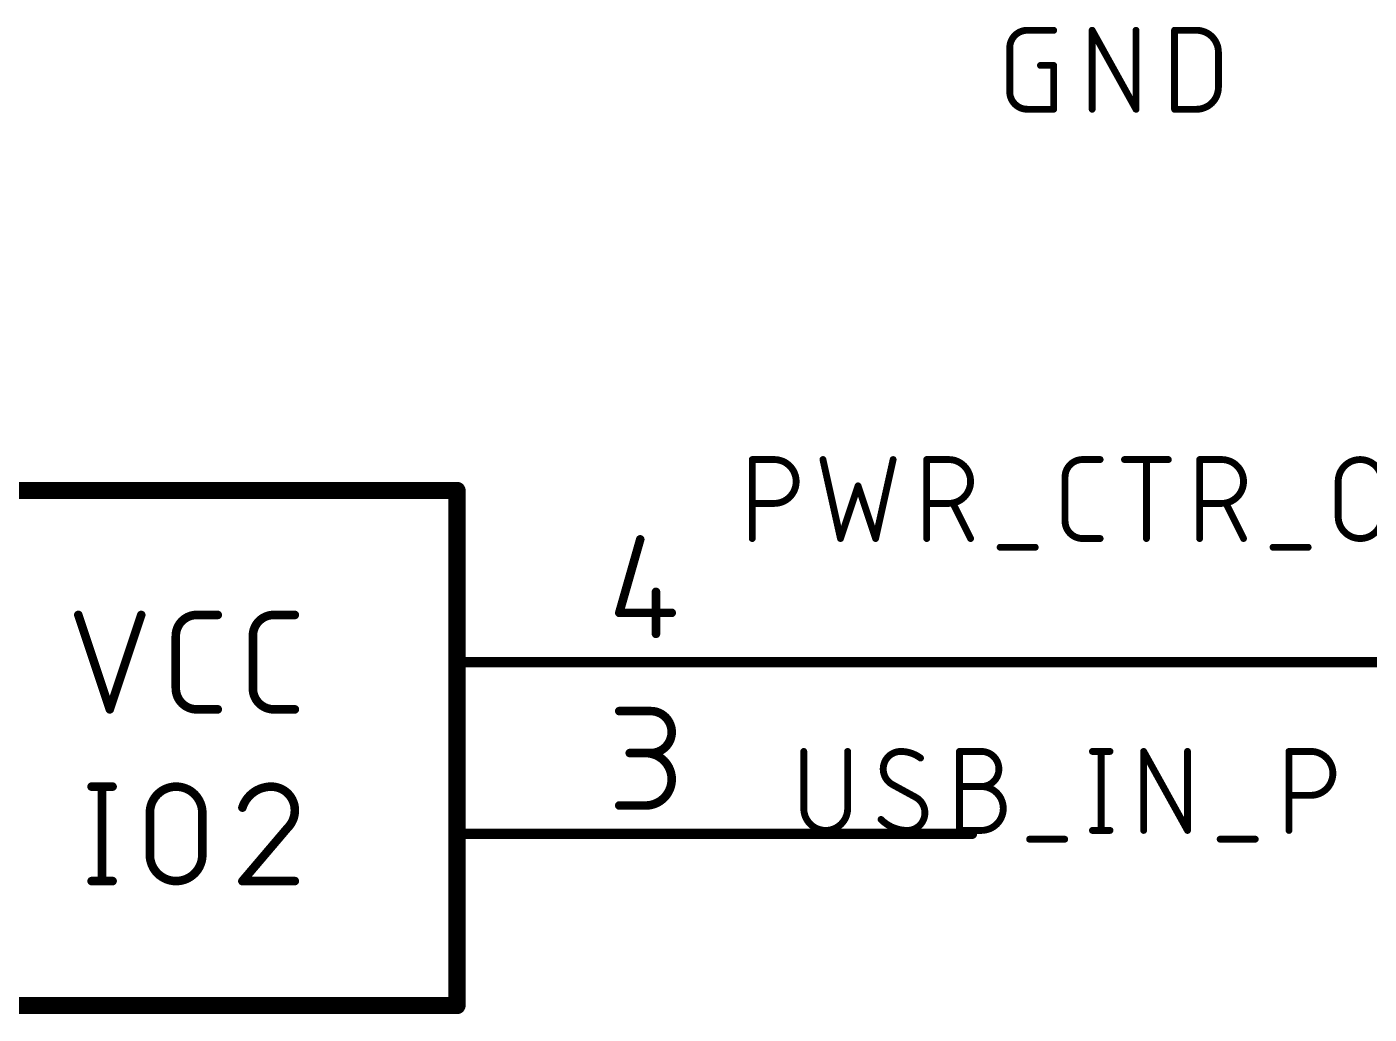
# Model space of a CAD drawing. Extents: x 0 to 261, y -15 to 164.
# Drawn here: x 217.15 to 237.02, y 121.79 to 136.4 of the extents above; entities that cross this region are included whole.
import ezdxf

# ---------------------------------------------------------------- set-up
doc = ezdxf.new("R2010")
doc.units = 0
for name, color, linetype in [('91', 110, 'CONTINUOUS'), ('94', 12, 'CONTINUOUS'), ('95', 253, 'CONTINUOUS'), ('96', 253, 'CONTINUOUS')]:
    doc.layers.add(name, color=color, linetype=linetype)

msp = doc.modelspace()

# ---------------------------------------------------------------- linework, layer by layer
at = {"layer": '91', "const_width": 0.1524}
for points in [[(236.22, 127), (228.6, 127)], [(228.6, 124.46), (231.14, 124.46)]]:
    msp.add_lwpolyline(points, dxfattribs=at)
at = {"layer": '91', "const_width": 0.0762}
for points in [[(228.6, 127.0381, 1), (228.6, 126.9619)], [(236.22, 126.9619, 1), (236.22, 127.0381)], [(228.6, 124.4981, 1), (228.6, 124.4219)], [(231.14, 124.4219, 1), (231.14, 124.4981)]]:
    msp.add_lwpolyline(points, format="xyb", dxfattribs=at)
at = {"layer": '94'}
for points, const_width in [([(208.28, 129.54), (223.52, 129.54)], 0.254), ([(223.52, 121.92), (223.52, 129.54)], 0.254), ([(228.6, 127), (223.52, 127)], 0.1524), ([(236.22, 127), (241.3, 127)], 0.1524), ([(228.6, 124.46), (223.52, 124.46)], 0.1524), ([(223.52, 121.92), (208.28, 121.92)], 0.254)]:
    msp.add_lwpolyline(points, dxfattribs=dict(at, const_width=const_width))
for points, const_width in [([(223.5835, 129.54, 1), (223.4565, 129.54)], 0.127), ([(223.52, 129.4765, 1), (223.52, 129.6035)], 0.127), ([(223.52, 127.0381, 1), (223.52, 126.9619)], 0.0762), ([(228.6, 126.9619, 1), (228.6, 127.0381)], 0.0762), ([(236.22, 127.0381, 1), (236.22, 126.9619)], 0.0762), ([(223.52, 124.4981, 1), (223.52, 124.4219)], 0.0762), ([(228.6, 124.4219, 1), (228.6, 124.4981)], 0.0762), ([(223.4565, 121.92, 1), (223.5835, 121.92)], 0.127), ([(223.52, 121.8565, 1), (223.52, 121.9835)], 0.127)]:
    msp.add_lwpolyline(points, format="xyb", dxfattribs=dict(at, const_width=const_width))
at = {"layer": '95'}
for points, const_width in [([(227.8888, 128.8288), (227.8888, 129.9972)], 0.1016), ([(227.8888, 129.9972), (228.2134, 129.9972)], 0.1016), ([(228.9344, 129.9972), (229.1941, 128.8288)], 0.1016), ([(229.7134, 128.8288), (229.973, 129.9972)], 0.1016), ([(230.47, 128.8288), (230.47, 129.9972)], 0.1016), ([(230.47, 129.9972), (230.7946, 129.9972)], 0.1016), ([(232.7764, 129.9972), (233.036, 129.9972)], 0.1016), ([(233.3964, 129.9972), (234.0455, 129.9972)], 0.1016), ([(233.7209, 128.8288), (233.7209, 129.9972)], 0.1016), ([(234.5086, 128.8288), (234.5086, 129.9972)], 0.1016), ([(234.5086, 129.9972), (234.8332, 129.9972)], 0.1016), ([(232.5167, 129.0884), (232.5167, 129.7376)], 0.1016), ([(236.5587, 129.1534), (236.5587, 129.6726)], 0.1016), ([(229.1941, 128.8288), (229.4537, 129.6077)], 0.1016), ([(229.4537, 129.6077), (229.7134, 128.8288)], 0.1016), ([(228.2134, 129.3481), (227.8888, 129.3481)], 0.1016), ([(230.7946, 129.3481), (230.47, 129.3481)], 0.1016), ([(231.1191, 128.8288), (230.8595, 129.3481)], 0.1016), ([(234.8332, 129.3481), (234.5086, 129.3481)], 0.1016), ([(235.1577, 128.8288), (234.8981, 129.3481)], 0.1016), ([(226.2307, 128.8161), (225.9203, 127.7295)], 0.127), ([(231.5563, 128.699), (232.0756, 128.699)], 0.1016), ([(233.036, 128.8288), (232.7764, 128.8288)], 0.1016), ([(235.5949, 128.699), (236.1142, 128.699)], 0.1016), ([(226.4636, 128.04), (226.4636, 127.4191)], 0.127), ([(217.9156, 127.6985), (218.3813, 126.3015)], 0.127), ([(218.3813, 126.3015), (218.847, 127.6985)], 0.127), ([(219.6685, 127.6985), (219.979, 127.6985)], 0.127), ([(220.8093, 127.6985), (221.1197, 127.6985)], 0.127), ([(225.9203, 127.7295), (226.6964, 127.7295)], 0.127), ([(219.3581, 126.6119), (219.3581, 127.3881)], 0.127), ([(220.4988, 126.6119), (220.4988, 127.3881)], 0.127), ([(219.979, 126.3015), (219.6685, 126.3015)], 0.127), ([(221.1197, 126.3015), (220.8093, 126.3015)], 0.127), ([(225.9203, 126.2761), (226.386, 126.2761)], 0.127), ([(226.386, 125.6552), (226.0755, 125.6552)], 0.127), ([(228.6508, 125.6792), (228.6508, 124.8354)], 0.1016), ([(229.2999, 124.8354), (229.2999, 125.6792)], 0.1016), ([(230.9537, 124.5108), (230.9537, 125.6792)], 0.1016), ([(230.9537, 125.6792), (231.2783, 125.6792)], 0.1016), ([(232.9222, 125.6792), (233.1819, 125.6792)], 0.1016), ([(233.052, 125.6792), (233.052, 124.5108)], 0.1016), ([(233.68, 124.5108), (233.68, 125.6792)], 0.1016), ([(233.68, 125.6792), (234.3291, 124.5108)], 0.1016), ([(234.3291, 124.5108), (234.3291, 125.6792)], 0.1016), ([(235.8305, 124.5108), (235.8305, 125.6792)], 0.1016), ([(235.8305, 125.6792), (236.1551, 125.6792)], 0.1016), ([(218.1125, 125.1585), (218.4229, 125.1585)], 0.127), ([(218.2677, 125.1585), (218.2677, 123.7615)], 0.127), ([(230.3131, 124.9976), (229.9561, 125.1924)], 0.1016), ([(230.9537, 125.1599), (231.2783, 125.1599)], 0.1016), ([(225.9203, 124.8791), (226.3084, 124.8791)], 0.127), ([(236.1551, 125.0301), (235.8305, 125.0301)], 0.1016), ([(218.9747, 124.1496), (218.9747, 124.7704)], 0.127), ([(219.7508, 124.7704), (219.7508, 124.1496)], 0.127), ([(221.0033, 124.5376), (220.3436, 123.7615)], 0.127), ([(231.2783, 124.5108), (230.9537, 124.5108)], 0.1016), ([(232.9222, 124.5108), (233.1819, 124.5108)], 0.1016), ([(231.9923, 124.381), (232.5116, 124.381)], 0.1016), ([(234.8117, 124.381), (235.331, 124.381)], 0.1016), ([(218.1125, 123.7615), (218.4229, 123.7615)], 0.127), ([(220.3436, 123.7615), (221.1197, 123.7615)], 0.127)]:
    msp.add_lwpolyline(points, dxfattribs=dict(at, const_width=const_width))
for points, const_width in [([(227.9142, 129.9972, 1), (227.8634, 129.9972)], 0.0508), ([(227.8888, 130.0226, 1), (227.8888, 129.9718)], 0.0508), ([(228.2134, 129.3481, 1), (228.2134, 129.9972)], 0.1016), ([(228.2134, 130.0226, 1), (228.2134, 129.9718)], 0.0508), ([(228.2134, 129.9718, 1), (228.2134, 130.0226)], 0.0508), ([(228.9592, 130.0027, 1), (228.9096, 129.9917)], 0.0508), ([(229.9978, 129.9917, 1), (229.9482, 130.0027)], 0.0508), ([(230.4954, 129.9972, 1), (230.4446, 129.9972)], 0.0508), ([(230.47, 130.0226, 1), (230.47, 129.9718)], 0.0508), ([(230.7946, 129.3481, 1), (230.7946, 129.9972)], 0.1016), ([(230.7946, 130.0226, 1), (230.7946, 129.9718)], 0.0508), ([(230.7946, 129.9718, 1), (230.7946, 130.0226)], 0.0508), ([(232.7764, 129.9972, 0.4142), (232.5167, 129.7376)], 0.1016), ([(232.7764, 130.0226, 1), (232.7764, 129.9718)], 0.0508), ([(232.7764, 129.9718, 1), (232.7764, 130.0226)], 0.0508), ([(233.036, 129.9718, 1), (233.036, 130.0226)], 0.0508), ([(233.3964, 130.0226, 1), (233.3964, 129.9718)], 0.0508), ([(233.7463, 129.9972, 1), (233.6955, 129.9972)], 0.0508), ([(234.0455, 129.9718, 1), (234.0455, 130.0226)], 0.0508), ([(234.534, 129.9972, 1), (234.4832, 129.9972)], 0.0508), ([(234.5086, 130.0226, 1), (234.5086, 129.9718)], 0.0508), ([(234.8332, 129.3481, 1), (234.8332, 129.9972)], 0.1016), ([(234.8332, 130.0226, 1), (234.8332, 129.9718)], 0.0508), ([(234.8332, 129.9718, 1), (234.8332, 130.0226)], 0.0508), ([(237.2078, 129.6726, 1), (236.5587, 129.6726)], 0.1016), ([(232.5421, 129.7376, 1), (232.4913, 129.7376)], 0.0508), ([(232.4913, 129.7376, 1), (232.5421, 129.7376)], 0.0508), ([(236.5841, 129.6726, 1), (236.5333, 129.6726)], 0.0508), ([(229.4778, 129.6158, 1), (229.4296, 129.5997)], 0.0508), ([(229.4778, 129.5997, 1), (229.4296, 129.6158)], 0.0508), ([(236.5333, 129.6726, 1), (236.5841, 129.6726)], 0.0508), ([(227.8888, 129.3735, 1), (227.8888, 129.3227)], 0.0508), ([(228.2134, 129.3735, 1), (228.2134, 129.3227)], 0.0508), ([(228.2134, 129.3227, 1), (228.2134, 129.3735)], 0.0508), ([(230.47, 129.3735, 1), (230.47, 129.3227)], 0.0508), ([(230.7946, 129.3735, 1), (230.7946, 129.3227)], 0.0508), ([(230.7946, 129.3227, 1), (230.7946, 129.3735)], 0.0508), ([(230.8822, 129.3594, 1), (230.8368, 129.3367)], 0.0508), ([(234.5086, 129.3735, 1), (234.5086, 129.3227)], 0.0508), ([(234.8332, 129.3735, 1), (234.8332, 129.3227)], 0.0508), ([(234.8332, 129.3227, 1), (234.8332, 129.3735)], 0.0508), ([(234.9208, 129.3594, 1), (234.8754, 129.3367)], 0.0508), ([(232.5167, 129.0884, 0.4142), (232.7764, 128.8288)], 0.1016), ([(232.5421, 129.0884, 1), (232.4913, 129.0884)], 0.0508), ([(232.4913, 129.0884, 1), (232.5421, 129.0884)], 0.0508), ([(236.5587, 129.1534, 1), (237.2078, 129.1534)], 0.1016), ([(236.584, 129.1534, 1), (236.5333, 129.1534)], 0.0508), ([(236.5333, 129.1534, 1), (236.5841, 129.1534)], 0.0508), ([(226.2613, 128.8074, 1), (226.2002, 128.8248)], 0.0635), ([(227.8634, 128.8288, 1), (227.9142, 128.8288)], 0.0508), ([(229.17, 128.8368, 1), (229.2182, 128.8208)], 0.0508), ([(229.1693, 128.8233, 1), (229.2189, 128.8343)], 0.0508), ([(229.6886, 128.8343, 1), (229.7382, 128.8233)], 0.0508), ([(229.6893, 128.8208, 1), (229.7375, 128.8368)], 0.0508), ([(230.4446, 128.8288, 1), (230.4954, 128.8288)], 0.0508), ([(231.0964, 128.8174, 1), (231.1419, 128.8402)], 0.0508), ([(231.5563, 128.7244, 1), (231.5563, 128.6736)], 0.0508), ([(232.0756, 128.6736, 1), (232.0756, 128.7244)], 0.0508), ([(232.7764, 128.8542, 1), (232.7764, 128.8034)], 0.0508), ([(232.7764, 128.8034, 1), (232.7764, 128.8542)], 0.0508), ([(233.036, 128.8034, 1), (233.036, 128.8542)], 0.0508), ([(233.6955, 128.8288, 1), (233.7463, 128.8288)], 0.0508), ([(234.4832, 128.8288, 1), (234.534, 128.8288)], 0.0508), ([(235.135, 128.8174, 1), (235.1804, 128.8402)], 0.0508), ([(235.5949, 128.7244, 1), (235.5949, 128.6736)], 0.0508), ([(236.1142, 128.6736, 1), (236.1142, 128.7244)], 0.0508), ([(226.4953, 128.04, 1), (226.4318, 128.04)], 0.0635), ([(217.9458, 127.7085, 1), (217.8855, 127.6885)], 0.0635), ([(218.8771, 127.6885, 1), (218.8169, 127.7085)], 0.0635), ([(219.6685, 127.6985, 0.4142), (219.3581, 127.3881)], 0.127), ([(219.6685, 127.7303, 1), (219.6685, 127.6668)], 0.0635), ([(219.6685, 127.6668, 1), (219.6685, 127.7302)], 0.0635), ([(219.979, 127.6668, 1), (219.979, 127.7303)], 0.0635), ([(220.8093, 127.6985, 0.4142), (220.4988, 127.3881)], 0.127), ([(220.8093, 127.7303, 1), (220.8093, 127.6668)], 0.0635), ([(220.8093, 127.6668, 1), (220.8093, 127.7302)], 0.0635), ([(221.1197, 127.6668, 1), (221.1197, 127.7303)], 0.0635), ([(225.9203, 127.7613, 1), (225.9203, 127.6978)], 0.0635), ([(225.8898, 127.7383, 1), (225.9508, 127.7208)], 0.0635), ([(226.6964, 127.6978, 1), (226.6964, 127.7613)], 0.0635), ([(219.3899, 127.3881, 1), (219.3264, 127.3881)], 0.0635), ([(219.3264, 127.3881, 1), (219.3899, 127.3881)], 0.0635), ([(220.5306, 127.3881, 1), (220.4671, 127.3881)], 0.0635), ([(220.4671, 127.3881, 1), (220.5306, 127.3881)], 0.0635), ([(226.4318, 127.4191, 1), (226.4953, 127.4191)], 0.0635), ([(219.3581, 126.6119, 0.4142), (219.6685, 126.3015)], 0.127), ([(219.3899, 126.6119, 1), (219.3264, 126.6119)], 0.0635), ([(219.3264, 126.6119, 1), (219.3899, 126.6119)], 0.0635), ([(220.4988, 126.6119, 0.4142), (220.8093, 126.3015)], 0.127), ([(220.5306, 126.6119, 1), (220.4671, 126.6119)], 0.0635), ([(220.4671, 126.6119, 1), (220.5306, 126.6119)], 0.0635), ([(218.3512, 126.3115, 1), (218.4114, 126.2915)], 0.0635), ([(218.3512, 126.2915, 1), (218.4114, 126.3115)], 0.0635), ([(219.6685, 126.3333, 1), (219.6685, 126.2698)], 0.0635), ([(219.6685, 126.2698, 1), (219.6685, 126.3333)], 0.0635), ([(219.979, 126.2698, 1), (219.979, 126.3333)], 0.0635), ([(220.8093, 126.3333, 1), (220.8093, 126.2698)], 0.0635), ([(220.8093, 126.2698, 1), (220.8093, 126.3333)], 0.0635), ([(221.1197, 126.2698, 1), (221.1197, 126.3333)], 0.0635), ([(225.9203, 126.3079, 1), (225.9203, 126.2443)], 0.0635), ([(226.386, 126.3079, 1), (226.386, 126.2443)], 0.0635), ([(226.386, 125.6552, 1), (226.386, 126.2761)], 0.127), ([(226.386, 126.2443, 1), (226.386, 126.3079)], 0.0635), ([(226.0755, 125.687, 1), (226.0755, 125.6235)], 0.0635), ([(226.3084, 124.8791, 1), (226.3084, 125.6552)], 0.127), ([(226.3084, 125.687, 1), (226.3084, 125.6235)], 0.0635), ([(226.386, 125.687, 1), (226.386, 125.6235)], 0.0635), ([(226.386, 125.6235, 1), (226.386, 125.687)], 0.0635), ([(228.6762, 125.6792, 1), (228.6254, 125.6792)], 0.0508), ([(229.3253, 125.6792, 1), (229.2745, 125.6792)], 0.0508), ([(230.0859, 125.6792, 0.4142), (229.8263, 125.4196)], 0.1016), ([(230.378, 125.5818, 0.1623), (230.0859, 125.6792)], 0.1016), ([(230.0859, 125.7046, 1), (230.0859, 125.6538)], 0.0508), ([(230.0859, 125.6538, 1), (230.0859, 125.7046)], 0.0508), ([(230.3628, 125.5615, 1), (230.3932, 125.6022)], 0.0508), ([(230.9791, 125.6792, 1), (230.9283, 125.6792)], 0.0508), ([(230.9537, 125.7046, 1), (230.9537, 125.6538)], 0.0508), ([(231.2783, 125.1599, 1), (231.2783, 125.6792)], 0.1016), ([(231.2783, 125.7046, 1), (231.2783, 125.6538)], 0.0508), ([(231.2783, 125.6538, 1), (231.2783, 125.7046)], 0.0508), ([(232.9222, 125.7046, 1), (232.9222, 125.6538)], 0.0508), ([(233.0774, 125.6792, 1), (233.0266, 125.6792)], 0.0508), ([(233.1819, 125.6538, 1), (233.1819, 125.7046)], 0.0508), ([(233.7054, 125.6792, 1), (233.6546, 125.6792)], 0.0508), ([(233.7022, 125.6915, 1), (233.6578, 125.6669)], 0.0508), ([(234.3545, 125.6792, 1), (234.3037, 125.6792)], 0.0508), ([(235.8559, 125.6792, 1), (235.8051, 125.6792)], 0.0508), ([(235.8305, 125.7046, 1), (235.8305, 125.6538)], 0.0508), ([(236.1551, 125.0301, 1), (236.1551, 125.6792)], 0.1016), ([(236.1551, 125.7046, 1), (236.1551, 125.6538)], 0.0508), ([(236.1551, 125.6538, 1), (236.1551, 125.7046)], 0.0508), ([(229.8263, 125.4196, 0.2656), (229.9561, 125.1924)], 0.1016), ([(229.8516, 125.4196, 1), (229.8009, 125.4196)], 0.0508), ([(229.8009, 125.4196, 1), (229.8517, 125.4196)], 0.0508), ([(218.1125, 125.1903, 1), (218.1125, 125.1268)], 0.0635), ([(218.2995, 125.1585, 1), (218.236, 125.1585)], 0.0635), ([(218.4229, 125.1268, 1), (218.4229, 125.1903)], 0.0635), ([(219.7508, 124.7704, 1), (218.9747, 124.7704)], 0.127), ([(220.7705, 125.1585, 0.3252), (220.3436, 124.8481)], 0.127), ([(221.1197, 124.8093, 0.4142), (220.7705, 125.1585)], 0.127), ([(220.7705, 125.1903, 1), (220.7705, 125.1268)], 0.0635), ([(220.7705, 125.1268, 1), (220.7704, 125.1902)], 0.0635), ([(229.9682, 125.2147, 1), (229.9439, 125.1701)], 0.0508), ([(229.9432, 125.1705, 1), (229.969, 125.2142)], 0.0508), ([(230.9537, 125.1853, 1), (230.9537, 125.1345)], 0.0508), ([(231.2783, 124.5108, 1), (231.2783, 125.1599)], 0.1016), ([(231.2783, 125.1853, 1), (231.2783, 125.1345)], 0.0508), ([(231.2783, 125.1853, 1), (231.2783, 125.1345)], 0.0508), ([(231.2783, 125.1345, 1), (231.2783, 125.1853)], 0.0508), ([(225.9203, 124.9109, 1), (225.9203, 124.8474)], 0.0635), ([(226.3084, 124.9109, 1), (226.3084, 124.8474)], 0.0635), ([(226.3084, 124.8474, 1), (226.3084, 124.9109)], 0.0635), ([(230.4429, 124.7704, 0.2656), (230.3131, 124.9976)], 0.1016), ([(230.326, 125.0195, 1), (230.3002, 124.9757)], 0.0508), ([(230.3009, 124.9753, 1), (230.3252, 125.0199)], 0.0508), ([(235.8305, 125.0555, 1), (235.8305, 125.0047)], 0.0508), ([(236.1551, 125.0555, 1), (236.1551, 125.0047)], 0.0508), ([(236.1551, 125.0047, 1), (236.1551, 125.0555)], 0.0508), ([(219.0065, 124.7704, 1), (218.943, 124.7704)], 0.0635), ([(218.943, 124.7704, 1), (219.0065, 124.7704)], 0.0635), ([(219.7826, 124.7704, 1), (219.7191, 124.7704)], 0.0635), ([(219.7191, 124.7704, 1), (219.7826, 124.7704)], 0.0635), ([(220.3134, 124.8578, 1), (220.3738, 124.8383)], 0.0635), ([(221.0033, 124.5376, 0.2053), (221.1197, 124.8093)], 0.127), ([(221.1514, 124.8092, 1), (221.088, 124.8093)], 0.0635), ([(221.088, 124.8093, 1), (221.1515, 124.8093)], 0.0635), ([(228.6508, 124.8354, 1), (229.2999, 124.8354)], 0.1016), ([(228.6762, 124.8354, 1), (228.6254, 124.8354)], 0.0508), ([(228.6254, 124.8354, 1), (228.6762, 124.8354)], 0.0508), ([(229.3253, 124.8354, 1), (229.2745, 124.8354)], 0.0508), ([(229.2745, 124.8354, 1), (229.3253, 124.8354)], 0.0508), ([(230.1833, 124.5108, 0.4142), (230.4429, 124.7704)], 0.1016), ([(230.4683, 124.7704, 1), (230.4175, 124.7704)], 0.0508), ([(230.4175, 124.7704, 1), (230.4683, 124.7704)], 0.0508), ([(220.9814, 124.5606, 1), (221.0252, 124.5146)], 0.0635), ([(221.0275, 124.517, 1), (220.9791, 124.5582)], 0.0635), ([(229.7938, 124.6731, 0.2), (230.1833, 124.5108)], 0.1016), ([(229.8118, 124.691, 1), (229.7758, 124.6552)], 0.0508), ([(230.1833, 124.5362, 1), (230.1833, 124.4854)], 0.0508), ([(230.1833, 124.4854, 1), (230.1833, 124.5362)], 0.0508), ([(230.9537, 124.5362, 1), (230.9537, 124.4854)], 0.0508), ([(231.2783, 124.5362, 1), (231.2783, 124.4854)], 0.0508), ([(231.2783, 124.4854, 1), (231.2783, 124.5362)], 0.0508), ([(232.9222, 124.5362, 1), (232.9222, 124.4854)], 0.0508), ([(233.1819, 124.4854, 1), (233.1819, 124.5362)], 0.0508), ([(234.3069, 124.4985, 1), (234.3513, 124.5231)], 0.0508), ([(230.9283, 124.5108, 1), (230.9791, 124.5108)], 0.0508), ([(231.9923, 124.4064, 1), (231.9923, 124.3556)], 0.0508), ([(232.5116, 124.3556, 1), (232.5116, 124.4064)], 0.0508), ([(233.0266, 124.5108, 1), (233.0774, 124.5108)], 0.0508), ([(233.6546, 124.5108, 1), (233.7054, 124.5108)], 0.0508), ([(234.3037, 124.5108, 1), (234.3545, 124.5108)], 0.0508), ([(234.8117, 124.4064, 1), (234.8117, 124.3556)], 0.0508), ([(235.331, 124.3556, 1), (235.331, 124.4064)], 0.0508), ([(235.8051, 124.5108, 1), (235.8559, 124.5108)], 0.0508), ([(218.9747, 124.1496, 1), (219.7508, 124.1496)], 0.127), ([(219.0065, 124.1496, 1), (218.943, 124.1496)], 0.0635), ([(218.943, 124.1496, 1), (219.0065, 124.1496)], 0.0635), ([(219.7826, 124.1496, 1), (219.7191, 124.1496)], 0.0635), ([(219.7191, 124.1496, 1), (219.7826, 124.1496)], 0.0635), ([(218.1125, 123.7933, 1), (218.1125, 123.7298)], 0.0635), ([(218.236, 123.7615, 1), (218.2995, 123.7615)], 0.0635), ([(218.4229, 123.7298, 1), (218.4229, 123.7933)], 0.0635), ([(220.3436, 123.7933, 1), (220.3436, 123.7298)], 0.0635), ([(220.3194, 123.7821, 1), (220.3678, 123.7409)], 0.0635), ([(221.1197, 123.7298, 1), (221.1197, 123.7933)], 0.0635)]:
    msp.add_lwpolyline(points, format="xyb", dxfattribs=dict(at, const_width=const_width))
at = {"layer": '96'}
for points, const_width in [([(231.9584, 136.3472, 0.4142), (231.6988, 136.0876)], 0.1016), ([(231.9584, 136.3726, 1), (231.9584, 136.3218)], 0.0508), ([(231.9584, 136.3218, 1), (231.9584, 136.3726)], 0.0508), ([(232.3479, 136.3218, 1), (232.3479, 136.3726)], 0.0508), ([(232.9434, 136.3472, 1), (232.8926, 136.3472)], 0.0508), ([(232.9402, 136.3595, 1), (232.8958, 136.3349)], 0.0508), ([(233.5925, 136.3472, 1), (233.5417, 136.3472)], 0.0508), ([(234.1626, 136.3472, 1), (234.1118, 136.3472)], 0.0508), ([(234.1372, 136.3726, 1), (234.1372, 136.3218)], 0.0508), ([(234.7863, 136.0226, 0.4142), (234.4617, 136.3472)], 0.1016), ([(234.4617, 136.3726, 1), (234.4617, 136.3218)], 0.0508), ([(234.4617, 136.3218, 1), (234.4617, 136.3726)], 0.0508), ([(231.7242, 136.0876, 1), (231.6734, 136.0876)], 0.0508), ([(231.6734, 136.0876, 1), (231.7242, 136.0876)], 0.0508), ([(234.8117, 136.0226, 1), (234.7609, 136.0226)], 0.0508), ([(232.1532, 135.8533, 1), (232.1532, 135.8025)], 0.0508), ([(232.3733, 135.8279, 1), (232.3225, 135.8279)], 0.0508), ([(232.3479, 135.8025, 1), (232.3479, 135.8533)], 0.0508), ([(234.7609, 136.0226, 1), (234.8117, 136.0226)], 0.0508), ([(231.6988, 135.4384, 0.4142), (231.9584, 135.1788)], 0.1016), ([(231.7242, 135.4384, 1), (231.6734, 135.4384)], 0.0508), ([(231.6734, 135.4384, 1), (231.7242, 135.4384)], 0.0508), ([(234.4617, 135.1788, 0.4142), (234.7863, 135.5034)], 0.1016), ([(234.8117, 135.5034, 1), (234.7609, 135.5034)], 0.0508), ([(234.7609, 135.5034, 1), (234.8117, 135.5034)], 0.0508), ([(231.9584, 135.2042, 1), (231.9584, 135.1534)], 0.0508), ([(231.9584, 135.1534, 1), (231.9584, 135.2042)], 0.0508), ([(232.3225, 135.1788, 1), (232.3733, 135.1788)], 0.0508), ([(232.3479, 135.1534, 1), (232.3479, 135.2042)], 0.0508), ([(232.8926, 135.1788, 1), (232.9434, 135.1788)], 0.0508), ([(233.5417, 135.1788, 1), (233.5925, 135.1788)], 0.0508), ([(233.5449, 135.1665, 1), (233.5893, 135.1911)], 0.0508), ([(234.1372, 135.2042, 1), (234.1372, 135.1534)], 0.0508), ([(234.1118, 135.1788, 1), (234.1626, 135.1788)], 0.0508), ([(234.4617, 135.2042, 1), (234.4617, 135.1534)], 0.0508), ([(234.4617, 135.1534, 1), (234.4617, 135.2042)], 0.0508)]:
    msp.add_lwpolyline(points, format="xyb", dxfattribs=dict(at, const_width=const_width))
at = {"layer": '96', "const_width": 0.1016}
for points in [[(231.9584, 136.3472), (232.3479, 136.3472)], [(232.918, 135.1788), (232.918, 136.3472)], [(232.918, 136.3472), (233.5671, 135.1788)], [(233.5671, 135.1788), (233.5671, 136.3472)], [(234.1372, 135.1788), (234.1372, 136.3472)], [(234.1372, 136.3472), (234.4617, 136.3472)], [(231.6988, 135.4384), (231.6988, 136.0876)], [(234.7863, 136.0226), (234.7863, 135.5034)], [(232.1532, 135.8279), (232.3479, 135.8279)], [(232.3479, 135.8279), (232.3479, 135.1788)], [(232.3479, 135.1788), (231.9584, 135.1788)], [(234.4617, 135.1788), (234.1372, 135.1788)]]:
    msp.add_lwpolyline(points, dxfattribs=at)

doc.saveas('drawing.dxf')
